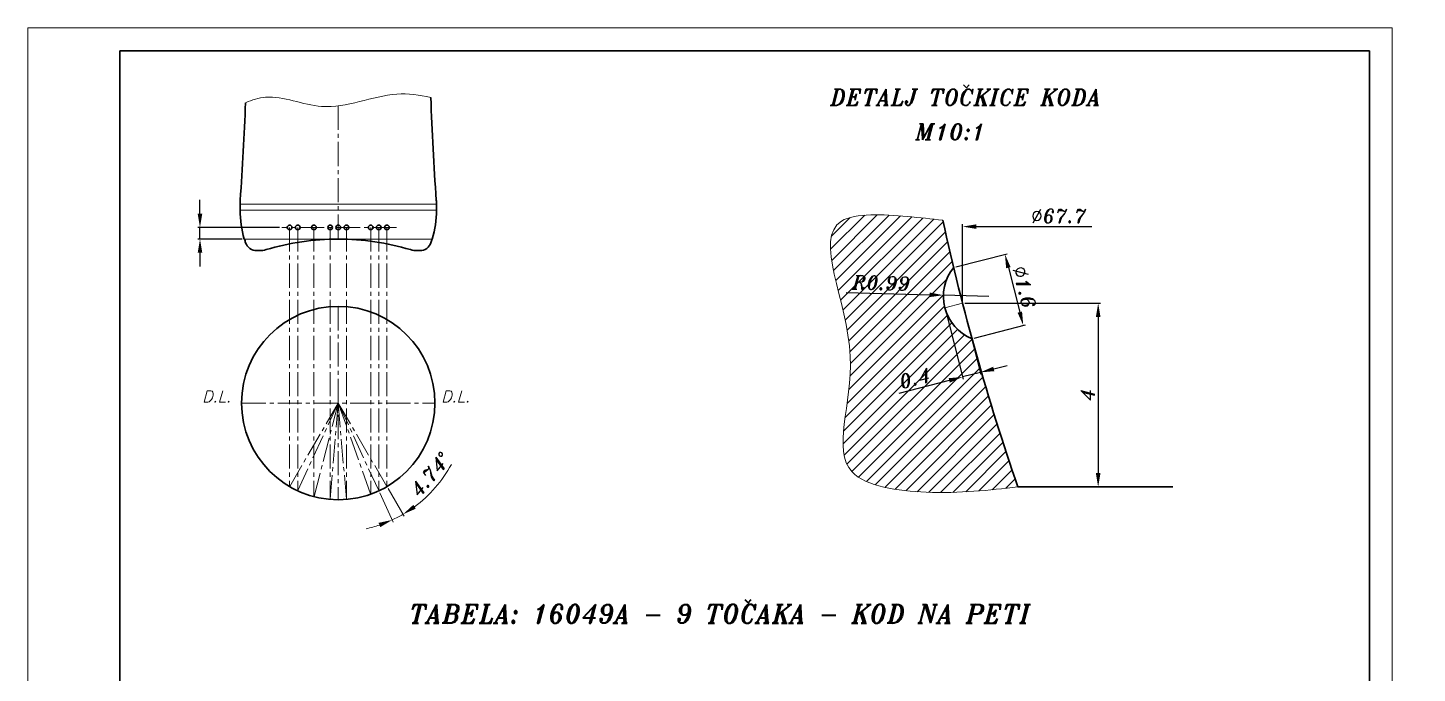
# Model space of a CAD drawing. Extents: x 62 to 604, y 19 to 439.
# Drawn here: x 62.2 to 364.6, y 298.5 to 439 of the extents above; entities that cross this region are included whole.
import ezdxf

# ---------------------------------------------------------------- set-up
doc = ezdxf.new("R2010")
doc.units = 0
doc.header["$LTSCALE"] = 7
doc.header["$MEASUREMENT"] = 0
doc.linetypes.add('CENTER2', pattern=[1.125, 0.75, -0.125, 0.125, -0.125])
doc.layers.get('0').update_dxf_attribs({"linetype": 'CONTINUOUS', "lineweight": 15})
for name, color, linetype, lineweight in [('1', 1, 'CENTER2', 15), ('3', 3, 'CONTINUOUS', 30), ('8', 252, 'CONTINUOUS', 15)]:
    doc.layers.add(name, color=color, linetype=linetype, lineweight=lineweight)
doc.styles.add('NEW', font='italict.shx', dxfattribs={"height": 3})
doc.dimstyles.get("Standard").update_dxf_attribs({"dimtxt": 3, "dimasz": 3, "dimexe": 0.5, "dimexo": 0.5, "dimgap": 0.8, "dimtad": 1, "dimdsep": 46, "dimtxsty": 'NEW', "dimcen": 0.09, "dimazin": 2, "dimtfac": 1, "dimtmove": 0, "dimatfit": 3, "dimfxl": 1, "dimtolj": 1, "dimtzin": 0, "dimarcsym": 0})

# ---------------------------------------------------------------- blocks, each defined once
blk = doc.blocks.new('*D4')
at = {"color": 0, "lineweight": -2, "transparency": 16777216}
for p, q in [((99.69528641609884, 398.4979491953467), (99.69528641609884, 401.4979491953467)), ((117.0099054597768, 395.4979491953467), (99.19528641609884, 395.4979491953467)), ((99.69528641609884, 392.9779491953468), (99.69528641609884, 395.4979491953467)), ((108.8738316780092, 392.9779491953468), (99.19528641609884, 392.9779491953468)), ((99.69528641609884, 389.9779491953468), (99.69528641609884, 386.9779491953468))]:
    blk.add_line(p, q, dxfattribs=at)
at = {"color": 0, "transparency": 16777216}
for points in [[(99.19528641609884, 398.4979491953467), (100.1952864160988, 398.4979491953467), (99.69528641609884, 395.4979491953467)], [(99.19528641609884, 389.9779491953468), (100.1952864160988, 389.9779491953468), (99.69528641609884, 392.9779491953468)]]:
    blk.add_solid(points, dxfattribs=at)
blk = doc.blocks.new('*D15')
at = {"color": 0, "lineweight": -2, "transparency": 16777216}
for p, q in [((264.2304410646955, 386.9071524190077), (275.3841242055929, 389.7795531275744)), ((275.648099164958, 386.7496492972807), (278.1420200225168, 377.065623339229)), ((268.2207144367896, 371.4127108861246), (279.374397577687, 374.2851115946913))]:
    blk.add_line(p, q, dxfattribs=at)
at = {"color": 0, "transparency": 16777216}
for points in [[(276.1323004628606, 386.8743453401587), (275.1638978670554, 386.6249532544028), (274.8999229076903, 389.6548570846965)], [(278.6262213204193, 377.190319382107), (277.6578187246141, 376.940927296351), (278.8901962797844, 374.1604155518133)]]:
    blk.add_solid(points, dxfattribs=at)
at = {"color": 0, "transparency": 16777216, "insert": (279.1223855640895, 382.4812381154934), "char_height": 3, "attachment_point": 5, "rotation": 284.4415418789116, "style": 'NEW'}
blk.add_mtext('\\A1;%%c1.6', dxfattribs=at)
blk = doc.blocks.new('*D16')
at = {"color": 0, "lineweight": -2, "transparency": 16777216}
for p, q in [((265.8066199009791, 378.5357235240312), (269.6870885308236, 363.4676595849079)), ((261.9330095177585, 377.5381551810074), (265.8134781476029, 362.4700912418841)), ((269.5623924879456, 363.9518608828106), (265.6887821047249, 362.9542925397868)), ((272.4676002753612, 364.7000371400785), (275.3728080627769, 365.4482133973463)), ((262.7835743173092, 362.2061162825189), (251.826790661913, 359.3844229693943))]:
    blk.add_line(p, q, dxfattribs=at)
at = {"color": 0, "transparency": 16777216}
for points in [[(262.6588782744312, 362.6903175804215), (262.9082703601872, 361.7219149846163), (265.6887821047249, 362.9542925397868)], [(272.3429042324832, 365.184238437981), (272.5922963182392, 364.2158358421758), (269.5623924879456, 363.9518608828106)]]:
    blk.add_solid(points, dxfattribs=at)
at = {"color": 0, "transparency": 16777216, "insert": (255.2789767986646, 362.6485074676747), "char_height": 3, "attachment_point": 5, "rotation": 14.441541878915528, "style": 'NEW'}
blk.add_mtext('\\A1;0.4', dxfattribs=at)
blk = doc.blocks.new('*D17')
at = {"color": 0, "lineweight": -2, "transparency": 16777216}
for p, q in [((240.3346422138208, 381.316101881051), (258.4997097229533, 380.8353330018685)), ((271.404957924208, 380.4937740338015), (261.4986595475742, 380.7559607812488))]:
    blk.add_line(p, q, dxfattribs=at)
at = {"color": 0, "transparency": 16777216}
blk.add_solid([(258.51293842639, 381.3351579726387), (258.4864810195167, 380.3355080310984), (261.4986595475742, 380.7559607812488)], dxfattribs=at)
at = {"color": 0, "transparency": 16777216, "insert": (247.9785530918851, 383.4145984173123), "char_height": 3, "attachment_point": 5, "rotation": 358.4839253402537, "style": 'NEW'}
blk.add_mtext('\\A1;R0.99', dxfattribs=at)
blk = doc.blocks.new('*D18')
at = {"color": 0, "lineweight": -2, "transparency": 16777216}
for p, q in [((266.1819238581011, 379.0199248219337), (295.6950223351877, 379.0199248219337)), ((295.1950223351877, 376.0199248219337), (295.1950223351877, 342.0199248219341)), ((295.2686351311604, 339.0199248219341), (294.6950223351877, 339.0199248219341))]:
    blk.add_line(p, q, dxfattribs=at)
at = {"color": 0, "transparency": 16777216}
for points in [[(294.6950223351877, 376.0199248219337), (295.6950223351877, 376.0199248219337), (295.1950223351877, 379.0199248219337)], [(294.6950223351877, 342.0199248219341), (295.6950223351877, 342.0199248219341), (295.1950223351877, 339.0199248219341)]]:
    blk.add_solid(points, dxfattribs=at)
at = {"color": 0, "transparency": 16777216, "insert": (292.8950223351877, 359.019924821934), "char_height": 3, "attachment_point": 5, "rotation": 90, "style": 'NEW'}
blk.add_mtext('\\A1;4', dxfattribs=at)
blk = doc.blocks.new('*D19')
at = {"color": 0, "lineweight": -2, "transparency": 16777216}
for p, q in [((265.6819238581011, 379.5199248219337), (265.6819238581011, 396.1813121189869)), ((268.6819238581011, 395.6813121189869), (293.8468021742229, 395.6813121189869))]:
    blk.add_line(p, q, dxfattribs=at)
at = {"color": 0, "transparency": 16777216}
blk.add_solid([(268.6819238581011, 396.1813121189869), (268.6819238581011, 395.1813121189869), (265.6819238581011, 395.6813121189869)], dxfattribs=at)
at = {"color": 0, "transparency": 16777216, "insert": (286.6182307456515, 397.9813121189869), "char_height": 3, "attachment_point": 5, "style": 'NEW'}
blk.add_mtext('\\A1;%%c67.7', dxfattribs=at)

msp = doc.modelspace()

# ---------------------------------------------------------------- hatches: boundary and pattern name
at = {"layer": '8'}
h = msp.add_hatch(dxfattribs=at)
h.set_pattern_fill('ANSI31', color=256, scale=15)
h.set_pattern_definition([(45, (0, 0), (-1.325825214724776, 1.325825214724777), [])])
edge = h.paths.add_edge_path()
edge.add_arc((271.4049579242118, 380.4937740337998), 9.909767374536603, 140.6100956698696, 248.27298808795382, ccw=False)
edge.add_arc((770.4787664408013, 509.0199248219454), 521.2675438596444, 192.4015072750648, 193.5621772664581, ccw=False)
edge.add_spline(control_points=[(261.3741515865095, 397.0719752403229), (258.8960201229296, 397.3522822494972), (251.8585371114368, 398.1483077405002), (229.577047924556, 399.4990798032886), (247.0078199440171, 368.4344732746299), (234.1576725252191, 340.5203452229756), (259.9153998260198, 336.9788286255002), (271.4407763111285, 338.3007344699166), (277.7112225811608, 339.0199248219338)], knot_values=[0, 0, 0, 0, 7.787549475231602, 22.115350996727, 51.64375056309602, 76.78243377007738, 93.50697341774887, 113.4635328694567, 113.4635328694567, 113.4635328694567, 113.4635328694567], degree=3, periodic=0)
edge.add_arc((770.4787664408011, 509.0199248219452), 521.2675438596445, 195.3209064913666, 199.0339353309607, ccw=False)
h.paths.add_polyline_path([(251.8627411874155, 359.4453127034723), (259.8174767958156, 361.4938905507534), (258.6952124099138, 365.851702231877), (250.7404768015137, 363.8031243845958)], flags=24)
h.paths.add_polyline_path([(240.3859475812415, 381.3647615077843), (255.452100271599, 380.9660105899089), (255.5711586025287, 385.4644353268404), (240.5050059121712, 385.8631862447157)], flags=24)

# ---------------------------------------------------------------- linework, layer by layer
for p, q in [((62.21581011634623, 438.9575609409422), (62.21581011634623, 18.95756094094224)), ((359.2158101163462, 438.9575609409422), (62.21581011634623, 438.9575609409422)), ((359.2158101163462, 18.95756094094224), (359.2158101163462, 438.9575609409422)), ((138.8248625163326, 337.7226972132978), (141.7519718521362, 331.3825265980935)), ((140.6307786839972, 338.6623961488829), (144.1433098869615, 332.6268467089519))]:
    msp.add_line(p, q)
for start, end in [(306.3345162219272, 331.4694631027224), (294.7816719430294, 300.1982807166778), (282.5092009325306, 288.64543643778)]:
    msp.add_arc((129.7952816780092, 357.2809290833873), 28.02524655827423, start, end)
msp.add_open_spline([(109.6098479077642, 422.657942061469), (111.0417428010444, 423.2857466876626), (116.3290986353855, 424.9137089886081), (127.6343959618245, 419.4403005986457), (139.5985684356346, 425.369694488966), (147.4738073537125, 424.3749359608565), (149.940314835648, 423.8006376864935)], degree=3, knots=[8.983172859077092, 8.983172859077092, 8.983172859077092, 8.983172859077092, 16.39338327201558, 36.00412539220769, 62.32618214977148, 74.34488790985651, 74.34488790985651, 74.34488790985651, 74.34488790985651])
msp.add_spline([(261.3741515865095, 397.0719752403229), (253.6292547453463, 397.8859161158907), (239.3374073778077, 396.8715220788686), (241.2164304325347, 367.4029684443424), (241.650051638534, 342.268025316683), (257.7874964346701, 337.8756339545439), (277.7112225811608, 339.0199248219338)], degree=3)
for points in [[(146.6744667483466, 334.2865247335334), (146.1259341900992, 335.1226539296165), (143.8918128809735, 333.0589916568329)], [(138.5702725112038, 331.1911052982753), (138.9402390586085, 330.2620602219731), (141.5423910138128, 331.8364824023384)]]:
    msp.add_solid(points)
at = {"layer": '1'}
for p, q in [((129.7952816780092, 421.9732320793733), (129.7952816780092, 392.9779491953468)), ((142.4448768391312, 395.4979491953468), (117.5099054597768, 395.4979491953467)), ((119.2112816780093, 395.4979491953468), (119.2112816780093, 339.0945410967639)), ((120.9752816780093, 395.4979491953468), (120.9752816780093, 338.1766530175428)), ((124.5032816780093, 395.4979491953468), (124.5032816780093, 336.9152594405791)), ((128.0312816780093, 395.4979491953468), (128.0312816780093, 336.312999571869)), ((131.5592816780092, 395.4979491953468), (131.5592816780092, 336.312999571869)), ((136.8512816780092, 395.4979491953468), (136.8512816780092, 337.4572405265117)), ((138.6152816780092, 395.4979491953468), (138.6152816780092, 338.1766530175428)), ((140.3792816780092, 395.4979491953468), (140.3792816780092, 339.0945410967639)), ((129.7952816780093, 378.3229290833873), (129.7952816780093, 336.2389290833873)), ((265.6819238581011, 379.0199248219337), (261.8083134748804, 378.0223564789089)), ((108.7532816780093, 357.2809290833873), (150.8372816780093, 357.2809290833873)), ((129.7952816780093, 357.2809290833873), (119.2112816780093, 339.0945410967639)), ((129.7952816780093, 357.2809290833873), (120.9752816780093, 338.1766530175428)), ((129.7952816780093, 357.2809290833873), (124.5032816780093, 336.9152594405791)), ((129.7952816780093, 357.2809290833873), (128.0312816780093, 336.312999571869)), ((129.7952816780093, 357.2809290833873), (140.3792816780092, 339.0945410967639)), ((129.7952816780093, 357.2809290833873), (138.6152816780092, 338.1766530175428)), ((129.7952816780093, 357.2809290833873), (136.8512816780092, 337.4572405265117)), ((129.7952816780093, 357.2809290833873), (131.5592816780092, 336.312999571869))]:
    msp.add_line(p, q, dxfattribs=at)
at = {"layer": '3'}
for p, q in [((82.21581011634623, 433.9575609409422), (82.21581011634623, 23.95756094094224)), ((354.2158101163462, 433.9575609409422), (82.21581011634623, 433.9575609409423)), ((354.2158101163462, 23.95756094094224), (354.2158101163462, 433.9575609409422)), ((108.4225316780092, 400.5379491953468), (108.4225316780092, 399.2779491953468)), ((151.1680316780092, 400.5379491953468), (151.1680316780092, 399.2779491953468)), ((109.3738316780092, 392.9779491953468), (109.3423316780092, 392.9779491953468)), ((112.0187091189695, 390.4579491953468), (112.6487091189695, 390.4579491953468)), ((147.5718542370489, 390.4579491953468), (146.9418542370489, 390.4579491953468)), ((150.2167316780091, 392.9779491953468), (150.2482316780091, 392.9779491953468)), ((311.4296466921186, 339.0199248219344), (277.7112225811611, 339.0199248219337))]:
    msp.add_line(p, q, dxfattribs=at)
for centre, radius in [((119.2112816780093, 395.4979491953468), 0.504), ((120.9752816780093, 395.4979491953468), 0.504), ((124.5032816780093, 395.4979491953468), 0.504), ((128.0312816780093, 395.4979491953468), 0.504), ((129.7952816780092, 395.4979491953468), 0.504), ((131.5592816780092, 395.4979491953468), 0.504), ((136.8512816780092, 395.4979491953468), 0.504), ((138.6152816780092, 395.4979491953468), 0.504), ((140.3792816780092, 395.4979491953468), 0.504), ((129.7952816780093, 357.2809290833873), 21.042)]:
    msp.add_circle(centre, radius, dxfattribs=at)
for centre, radius, start, end in [((737.6665316780097, 444.0079491953468), 588.0735000000006, 181.9691783899499, 184.1500527228346), ((-478.0759683219914, 444.0079491953468), 588.0735000000006, 355.8499472771654, 357.9194196265516), ((121.0225316780092, 400.5379491953468), 12.6, 175.8499472771654, 180), ((130.4577741437621, 399.2779491953468), 22.03524246575289, 180, 196.6129903693611), ((129.1327892122563, 399.2779491953468), 22.03524246575289, 343.3870096306389, 0), ((138.5680316780091, 400.5379491953468), 12.6, 0, 4.150052722834614), ((770.4787664408018, 509.0199248219428), 521.2675438596443, 192.4015072750645, 199.0339353309619), ((130.5046740653822, 399.2779491953468), 22.05, 196.6015495990199, 198.8190633689874), ((112.0187091189695, 392.9779491953468), 2.52, 198.8190633689874, 270), ((112.6487091189695, 395.4979491953468), 5.04, 270, 286.7216013309149), ((129.7952816780092, 338.423633615503), 54.55431557984375, 90, 106.7216013309149), ((129.7952816780092, 338.423633615503), 54.55431557984375, 73.27839866908508, 90), ((146.9418542370489, 395.4979491953468), 5.04, 253.2783986690851, 270), ((147.5718542370489, 392.9779491953468), 2.52, 270, 341.1809366310125), ((129.0858892906361, 399.2779491953468), 22.05, 341.1809366310125, 343.3984504009802), ((271.4049579242078, 380.4937740338014), 9.90976737453659, 140.6100956698442, 248.2729880879799)]:
    msp.add_arc(centre, radius, start, end, dxfattribs=at)
at = {"layer": '8'}
for p, q in [((129.7952816780092, 400.5379491953468), (108.4225316780092, 400.5379491953468)), ((129.7952816780092, 399.2779491953468), (108.4225316780092, 399.2779491953468)), ((129.7952816780092, 400.5379491953468), (151.1680316780092, 400.5379491953468)), ((129.7952816780092, 399.2779491953468), (151.1680316780092, 399.2779491953468)), ((109.3738316780092, 392.9779491953468), (129.7952816780093, 392.9779491953468)), ((150.2167316780094, 392.9779491953468), (129.7952816780093, 392.9779491953468))]:
    msp.add_line(p, q, dxfattribs=at)

# ---------------------------------------------------------------- texts
at = {"style": 'NEW'}
for s, height, p in [('DETALJ TOČKICE KODA', 3.5, (236.8908158530649, 422.0634066300224)), ('M10:1', 3.5, (255.4234094680255, 414.5612357711209)), ('D.L.', 2.52, (100.1861463619937, 357.447878430089)), ('D.L.', 2.52, (152.203662303054, 357.447878430089)), ('TABELA: 16049A - 9 TOČAKA - KOD NA PETI', 4, (145.189532527525, 309.3983034720532))]:
    msp.add_text(s, height=height, dxfattribs=at).set_placement(p)
msp.add_text('4.74°', height=3, rotation=50.09213255709094, dxfattribs=at).set_placement((147.455550466641, 336.578350075761))

# ---------------------------------------------------------------- dimensions: what is measured, and where the dimension line sits
dim = msp.add_linear_dim(base=(99.69528641609884, 395.4979491953467), p1=(109.3738316780092, 392.9779491953468), p2=(117.5099054597768, 395.4979491953467), angle=90, text=' ', dimstyle='Standard')
dim.commit()
dim.dimension.update_dxf_attribs({"geometry": '*D4', "text_midpoint": (99.69528641609878, 394.2379491953467)})
dim = msp.add_linear_dim(base=(604.1612225811609, 395.6813121189869), p1=(265.6819238581011, 379.0199248219337), p2=(604.1612225811609, 339.0199248219401), dimstyle='Standard', override={"dimlfac": 0.2, "dimpost": '%%c<>', "dimse2": 1, "dimsd2": 1})
dim.commit()
dim.dimension.update_dxf_attribs({"geometry": '*D19', "text_midpoint": (286.6182307456515, 395.6813121189869), "dimtype": 160})
for p1, p2, distance, override, picture, middle in [((263.7462397667929, 386.7824563761299), (267.7365131388871, 371.2880148432467), 11.51760971027018, {"dimdec": 1, "dimlfac": 0.1, "dimpost": '%%c<>'}, '*D15', (279.1223855640895, 382.4812381154934)), ((265.6819238581011, 379.0199248219338), (261.8083134748805, 378.02235647891), 15.559710397713426, {"dimlfac": 0.1}, '*D16', (255.2789767986646, 362.6485074676747))]:
    dim = msp.add_aligned_dim(p1=p1, p2=p2, distance=distance, dimstyle='Standard', override=override)
    dim.commit()
    dim.dimension.update_dxf_attribs({"geometry": picture, "text_midpoint": middle})
dim = msp.add_radius_dim(center=(271.404957924208, 380.4937740338015), mpoint=(261.4986595475742, 380.7559607812488), dimstyle='Standard', override={"dimlfac": 0.1})
dim.commit()
dim.dimension.update_dxf_attribs({"geometry": '*D17', "text_midpoint": (247.9785530918851, 383.4145984173123)})
dim = msp.add_linear_dim(base=(295.1950223351877, 339.0199248219341), p1=(265.6819238581011, 379.0199248219337), p2=(295.7686351311604, 339.0199248219341), angle=90, dimstyle='Standard', override={"dimdec": 1, "dimlfac": 0.1})
dim.commit()
dim.dimension.update_dxf_attribs({"geometry": '*D18', "text_midpoint": (292.8950223351877, 359.019924821934)})

doc.saveas('drawing.dxf')
